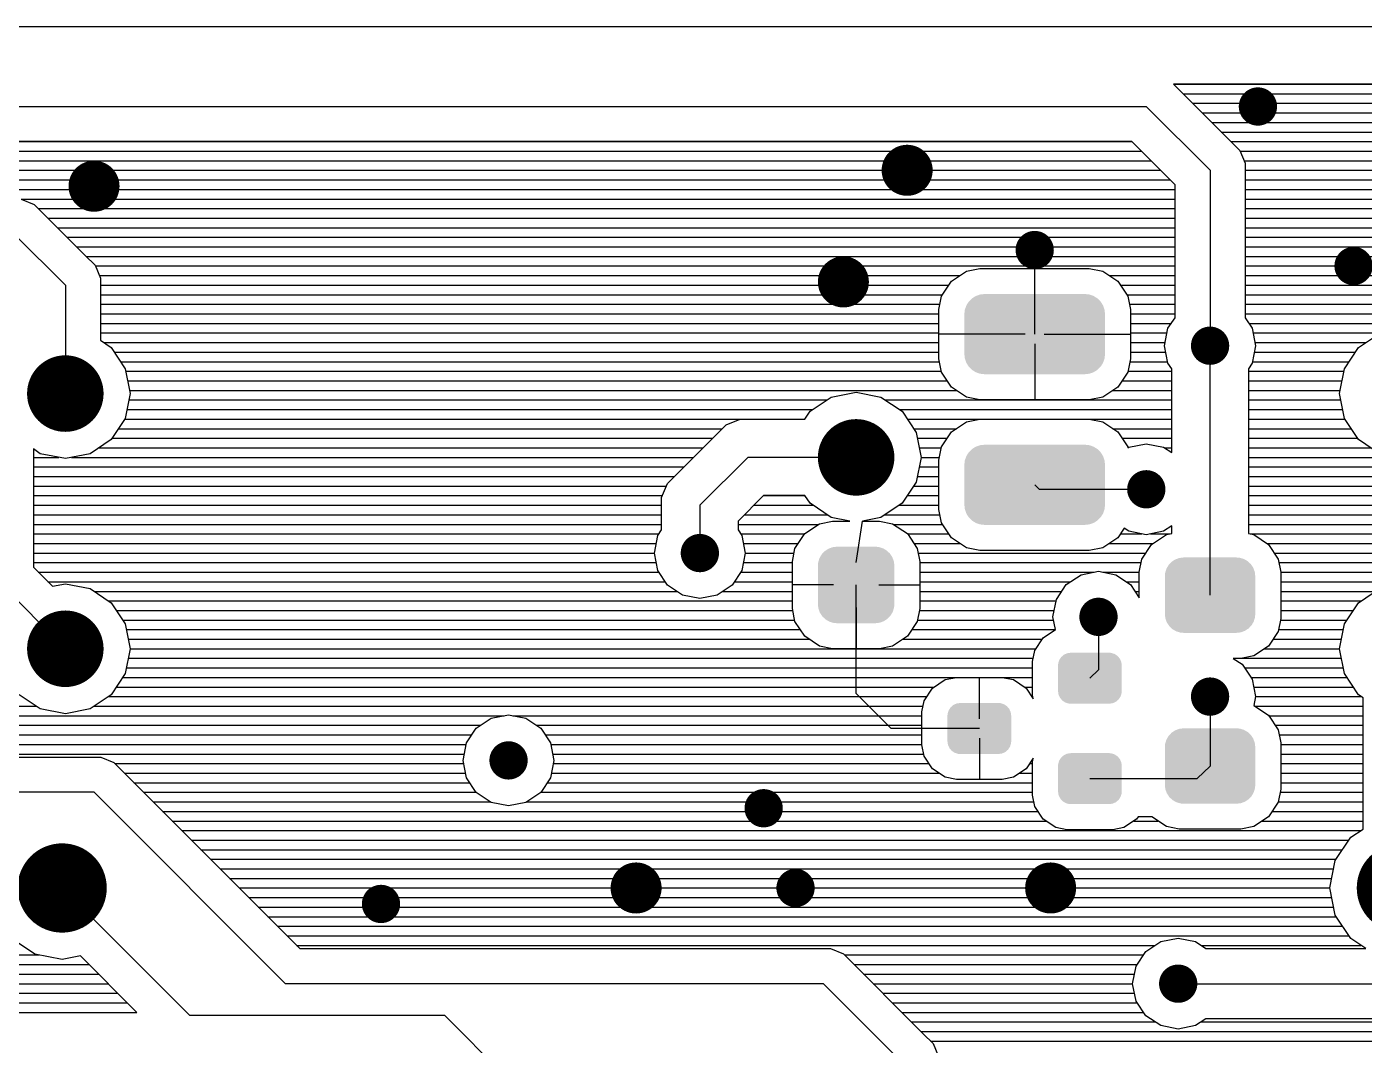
# Model space of a CAD drawing. Extents: x 295 to 953, y 10 to 290.
# Drawn here: x 704.6 to 773.9, y 171.5 to 224.2 of the extents above; entities that cross this region are included whole.
import ezdxf

# ---------------------------------------------------------------- set-up
doc = ezdxf.new("R2010")
doc.units = 0
doc.header["$LTSCALE"] = 5
doc.header["$MEASUREMENT"] = 0
doc.layers.get('0').update_dxf_attribs({"linetype": 'CONTINUOUS', "lineweight": 25})

msp = doc.modelspace()

# ---------------------------------------------------------------- linework, layer by layer
for p, q in [((794.764, 224.246), (630.49, 224.246)), ((763.976, 221.274), (841.408, 221.274)), ((841.408, 221.274), (763.976, 221.274)), ((763.976, 221.274), (766.895, 218.355)), ((764.472, 220.779), (841.904, 220.779)), ((764.967, 220.283), (842.399, 220.283)), ((650.302, 220.118), (762.57, 220.118)), ((762.57, 220.118), (765.872, 216.816)), ((765.462, 219.788), (842.894, 219.788)), ((765.958, 219.293), (843.39, 219.293)), ((676.85, 218.302), (761.817, 218.302)), ((761.817, 218.302), (676.85, 218.302)), ((764.056, 216.063), (761.817, 218.302)), ((766.453, 218.798), (843.799, 218.798)), ((766.895, 218.355), (767.411, 217.847)), ((766.948, 218.302), (843.799, 218.302)), ((677.18, 217.807), (762.312, 217.807)), ((767.411, 217.847), (767.688, 217.18)), ((767.424, 217.807), (843.799, 217.807)), ((677.319, 217.312), (762.808, 217.312)), ((677.418, 216.816), (763.303, 216.816)), ((765.872, 216.816), (765.872, 207.736)), ((767.628, 217.312), (843.799, 217.312)), ((767.688, 217.18), (767.688, 209.182)), ((767.688, 216.816), (843.799, 216.816)), ((677.319, 216.321), (763.798, 216.321)), ((767.688, 216.321), (843.799, 216.321)), ((677.18, 215.826), (764.056, 215.826)), ((764.056, 209.182), (764.056, 216.063)), ((767.688, 215.826), (843.799, 215.826)), ((704.316, 215.33), (764.056, 215.33)), ((704.316, 215.33), (704.983, 215.053)), ((704.983, 215.053), (707.625, 212.411)), ((705.201, 214.835), (764.056, 214.835)), ((767.688, 215.33), (843.799, 215.33)), ((767.688, 214.835), (843.799, 214.835)), ((705.696, 214.34), (764.056, 214.34)), ((767.688, 214.34), (843.799, 214.34)), ((703.959, 213.514), (706.601, 210.873)), ((706.191, 213.845), (764.056, 213.845)), ((706.687, 213.349), (764.056, 213.349)), ((767.688, 213.845), (843.799, 213.845)), ((767.688, 213.349), (843.799, 213.349)), ((707.182, 212.854), (764.056, 212.854)), ((756.791, 208.337), (756.791, 212.689)), ((767.688, 212.854), (843.799, 212.854)), ((707.625, 212.411), (708.14, 211.903)), ((707.677, 212.359), (764.056, 212.359)), ((767.688, 212.359), (843.799, 212.359)), ((708.14, 211.903), (708.417, 211.236)), ((708.153, 211.863), (764.056, 211.863)), ((708.358, 211.368), (752.921, 211.368)), ((708.417, 211.236), (708.417, 208.02)), ((752.485, 211.077), (753.265, 211.599)), ((753.265, 211.599), (753.958, 211.738)), ((753.958, 211.738), (759.618, 211.738)), ((756.791, 208.832), (756.791, 211.738)), ((759.618, 211.738), (760.311, 211.599)), ((760.311, 211.599), (761.09, 211.077)), ((760.655, 211.368), (764.056, 211.368)), ((767.688, 211.863), (843.799, 211.863)), ((767.688, 211.368), (822.263, 211.368)), ((706.601, 210.873), (706.601, 205.259)), ((708.417, 210.873), (752.353, 210.873)), ((751.964, 210.298), (752.485, 211.077)), ((761.09, 211.077), (761.612, 210.298)), ((761.223, 210.873), (764.056, 210.873)), ((767.688, 210.873), (821.695, 210.873)), ((708.417, 210.377), (752.017, 210.377)), ((708.417, 209.882), (751.885, 209.882)), ((751.825, 209.611), (751.964, 210.298)), ((761.559, 210.377), (764.056, 210.377)), ((761.612, 210.298), (761.751, 209.611)), ((761.691, 209.882), (764.056, 209.882)), ((767.688, 210.377), (821.359, 210.377)), ((767.688, 209.882), (821.227, 209.882)), ((708.417, 209.387), (751.825, 209.387)), ((751.825, 207.062), (751.825, 209.611)), ((761.751, 209.611), (761.751, 207.062)), ((761.751, 209.387), (764.056, 209.387)), ((763.692, 208.641), (764.056, 209.182)), ((767.688, 209.387), (821.167, 209.387)), ((767.688, 209.182), (768.044, 208.641)), ((708.417, 208.892), (751.825, 208.892)), ((761.751, 208.892), (763.858, 208.892)), ((763.514, 207.736), (763.692, 208.641)), ((767.879, 208.892), (821.167, 208.892)), ((768.044, 208.641), (768.223, 207.736)), ((708.417, 208.396), (751.825, 208.396)), ((708.417, 208.02), (708.978, 207.643)), ((708.589, 207.901), (751.825, 207.901)), ((756.296, 208.337), (751.825, 208.337)), ((756.791, 207.841), (756.791, 204.936)), ((757.287, 208.337), (761.751, 208.337)), ((761.751, 208.396), (763.646, 208.396)), ((761.751, 207.901), (763.547, 207.901)), ((768.091, 208.396), (774.787, 208.396)), ((768.19, 207.901), (773.948, 207.901)), ((773.559, 207.643), (774.648, 208.37)), ((708.978, 207.643), (709.705, 206.547)), ((709.137, 207.406), (751.825, 207.406)), ((751.964, 206.375), (751.825, 207.062)), ((761.751, 207.062), (761.612, 206.375)), ((761.751, 207.406), (763.58, 207.406)), ((763.692, 206.838), (763.514, 207.736)), ((765.872, 194.825), (765.872, 207.736)), ((768.223, 207.736), (768.044, 206.838)), ((768.157, 207.406), (773.4, 207.406)), ((772.832, 206.547), (773.559, 207.643)), ((709.467, 206.91), (751.858, 206.91)), ((709.705, 206.547), (709.962, 205.259)), ((709.731, 206.415), (751.957, 206.415)), ((752.485, 205.596), (751.964, 206.375)), ((761.612, 206.375), (761.09, 205.596)), ((761.619, 206.415), (763.891, 206.415)), ((761.718, 206.91), (763.679, 206.91)), ((763.891, 206.54), (763.692, 206.838)), ((763.891, 202.208), (763.891, 206.54)), ((768.044, 206.838), (767.853, 206.54)), ((767.853, 206.54), (767.853, 198.015)), ((767.853, 206.415), (772.806, 206.415)), ((768.058, 206.91), (773.07, 206.91)), ((772.575, 205.259), (772.832, 206.547)), ((709.83, 205.92), (752.268, 205.92)), ((761.308, 205.92), (763.891, 205.92)), ((767.853, 205.92), (772.707, 205.92)), ((709.962, 205.259), (709.705, 203.972)), ((709.929, 205.424), (752.736, 205.424)), ((745.162, 204.341), (746.251, 205.068)), ((746.251, 205.068), (747.546, 205.325)), ((747.546, 205.325), (748.833, 205.068)), ((748.833, 205.068), (749.923, 204.341)), ((753.265, 205.074), (752.485, 205.596)), ((753.958, 204.936), (753.265, 205.074)), ((760.311, 205.074), (759.618, 204.936)), ((761.09, 205.596), (760.311, 205.074)), ((760.84, 205.424), (763.891, 205.424)), ((767.853, 205.424), (772.608, 205.424)), ((772.832, 203.972), (772.575, 205.259)), ((709.797, 204.434), (745.307, 204.434)), ((709.896, 204.929), (746.047, 204.929)), ((744.897, 203.939), (745.162, 204.341)), ((749.038, 204.929), (763.891, 204.929)), ((749.778, 204.434), (763.891, 204.434)), ((749.923, 204.341), (750.65, 203.245)), ((759.618, 204.936), (753.958, 204.936)), ((767.853, 204.929), (772.641, 204.929)), ((767.853, 204.434), (772.74, 204.434)), ((709.705, 203.972), (708.978, 202.882)), ((709.685, 203.939), (741.536, 203.939)), ((740.248, 203.08), (740.81, 203.641)), ((740.81, 203.641), (741.536, 203.939)), ((741.536, 203.939), (744.897, 203.939)), ((750.187, 203.939), (763.891, 203.939)), ((752.485, 203.278), (753.265, 203.8)), ((753.265, 203.8), (753.958, 203.939)), ((753.958, 203.939), (759.618, 203.939)), ((759.618, 203.939), (760.311, 203.8)), ((760.311, 203.8), (761.09, 203.278)), ((767.853, 203.939), (772.852, 203.939)), ((773.559, 202.882), (772.832, 203.972)), ((709.025, 202.948), (740.116, 202.948)), ((709.355, 203.443), (740.611, 203.443)), ((738.333, 201.165), (740.248, 203.08)), ((750.524, 203.443), (752.736, 203.443)), ((750.65, 203.245), (750.907, 201.957)), ((750.709, 202.948), (752.268, 202.948)), ((751.964, 202.499), (752.485, 203.278)), ((760.84, 203.443), (763.891, 203.443)), ((761.09, 203.278), (761.612, 202.499)), ((761.308, 202.948), (763.891, 202.948)), ((767.853, 203.443), (773.182, 203.443)), ((767.853, 202.948), (773.513, 202.948)), ((705.306, 202.149), (704.95, 202.393)), ((704.95, 202.393), (704.95, 196.271)), ((708.978, 202.882), (707.889, 202.149)), ((708.338, 202.453), (739.621, 202.453)), ((750.808, 202.453), (751.957, 202.453)), ((751.825, 201.805), (751.964, 202.499)), ((761.612, 202.499), (761.619, 202.453)), ((761.619, 202.453), (761.665, 202.486)), ((761.665, 202.486), (762.57, 202.664)), ((762.57, 202.664), (763.468, 202.486)), ((763.468, 202.486), (763.891, 202.208)), ((763.514, 202.453), (763.891, 202.453)), ((767.853, 202.453), (774.199, 202.453)), ((774.648, 202.149), (773.559, 202.882)), ((704.95, 201.957), (706.271, 201.957)), ((706.601, 201.891), (705.306, 202.149)), ((707.889, 202.149), (706.601, 201.891)), ((706.924, 201.957), (739.126, 201.957)), ((741.932, 201.957), (739.456, 199.481)), ((747.546, 201.957), (741.932, 201.957)), ((750.907, 201.957), (750.65, 200.67)), ((750.907, 201.957), (751.858, 201.957)), ((751.825, 199.263), (751.825, 201.805)), ((767.853, 201.957), (775.613, 201.957)), ((704.95, 201.462), (738.63, 201.462)), ((704.95, 200.967), (738.135, 200.967)), ((737.772, 200.604), (738.333, 201.165)), ((750.709, 200.967), (751.825, 200.967)), ((750.808, 201.462), (751.825, 201.462)), ((767.853, 201.462), (807.972, 201.462)), ((767.853, 200.967), (807.477, 200.967)), ((704.95, 200.471), (737.719, 200.471)), ((737.475, 199.877), (737.772, 200.604)), ((750.65, 200.67), (749.923, 199.58)), ((750.517, 200.471), (751.825, 200.471)), ((756.791, 200.537), (757.016, 200.306)), ((757.016, 200.306), (762.57, 200.306)), ((767.853, 200.471), (807.061, 200.471)), ((704.95, 199.976), (737.514, 199.976)), ((704.95, 199.481), (737.475, 199.481)), ((737.475, 199.091), (737.475, 199.877)), ((739.456, 199.481), (739.456, 197.004)), ((742.751, 199.976), (741.437, 198.662)), ((742.256, 199.481), (745.307, 199.481)), ((742.751, 199.976), (744.897, 199.976)), ((744.897, 199.976), (742.751, 199.976)), ((745.162, 199.58), (744.897, 199.976)), ((746.251, 198.847), (745.162, 199.58)), ((749.923, 199.58), (748.833, 198.847)), ((749.778, 199.481), (751.825, 199.481)), ((750.187, 199.976), (751.825, 199.976)), ((767.853, 199.976), (806.856, 199.976)), ((767.853, 199.481), (806.817, 199.481)), ((704.95, 198.986), (737.475, 198.986)), ((737.475, 198.2), (737.475, 199.091)), ((741.761, 198.986), (746.047, 198.986)), ((747.215, 198.655), (746.251, 198.847)), ((748.833, 198.847), (747.869, 198.655)), ((749.038, 198.986), (751.885, 198.986)), ((751.964, 198.576), (751.825, 199.263)), ((767.853, 198.986), (806.817, 198.986)), ((704.95, 198.49), (737.475, 198.49)), ((737.276, 197.909), (737.475, 198.2)), ((741.437, 198.662), (741.437, 198.2)), ((741.437, 198.49), (745.604, 198.49)), ((741.437, 198.2), (741.628, 197.909)), ((744.884, 198.015), (745.65, 198.523)), ((745.65, 198.523), (746.324, 198.655)), ((746.324, 198.655), (747.215, 198.655)), ((747.546, 196.522), (747.869, 198.655)), ((747.869, 198.655), (748.761, 198.655)), ((748.761, 198.655), (749.434, 198.523)), ((749.434, 198.523), (750.2, 198.015)), ((749.481, 198.49), (752.017, 198.49)), ((752.485, 197.797), (751.964, 198.576)), ((761.421, 198.292), (761.09, 197.797)), ((761.665, 198.134), (761.421, 198.292)), ((762.57, 197.949), (761.665, 198.134)), ((763.468, 198.134), (762.57, 197.949)), ((763.891, 198.411), (763.468, 198.134)), ((763.891, 198.015), (763.891, 198.411)), ((767.853, 198.49), (806.817, 198.49)), ((704.95, 197.995), (737.336, 197.995)), ((704.95, 197.5), (737.197, 197.5)), ((737.098, 197.004), (737.276, 197.909)), ((741.569, 197.995), (744.878, 197.995)), ((741.628, 197.909), (741.807, 197.004)), ((741.708, 197.5), (744.541, 197.5)), ((744.376, 197.249), (744.884, 198.015)), ((750.2, 198.015), (750.709, 197.249)), ((750.207, 197.995), (752.353, 197.995)), ((750.544, 197.5), (752.921, 197.5)), ((753.265, 197.275), (752.485, 197.797)), ((761.09, 197.797), (760.311, 197.275)), ((760.655, 197.5), (762.92, 197.5)), ((761.223, 197.995), (762.339, 197.995)), ((762.339, 196.694), (762.847, 197.453)), ((762.794, 197.995), (763.792, 197.995)), ((762.847, 197.453), (763.607, 197.962)), ((763.607, 197.962), (763.891, 198.015)), ((767.853, 198.015), (768.13, 197.962)), ((767.945, 197.995), (806.678, 197.995)), ((768.13, 197.962), (768.89, 197.453)), ((768.817, 197.5), (806.539, 197.5)), ((768.89, 197.453), (769.398, 196.694)), ((704.95, 197.004), (737.098, 197.004)), ((737.276, 196.106), (737.098, 197.004)), ((741.807, 197.004), (741.628, 196.106)), ((741.807, 197.004), (744.33, 197.004)), ((744.244, 196.575), (744.376, 197.249)), ((750.709, 197.249), (750.848, 196.575)), ((750.755, 197.004), (762.55, 197.004)), ((753.958, 197.136), (753.265, 197.275)), ((759.618, 197.136), (753.958, 197.136)), ((760.311, 197.275), (759.618, 197.136)), ((762.207, 196.02), (762.339, 196.694)), ((769.187, 197.004), (806.44, 197.004)), ((769.398, 196.694), (769.53, 196.02)), ((704.95, 196.509), (737.197, 196.509)), ((704.95, 196.271), (705.934, 195.287)), ((705.201, 196.014), (737.336, 196.014)), ((737.785, 195.34), (737.276, 196.106)), ((741.628, 196.106), (741.12, 195.34)), ((741.569, 196.014), (744.244, 196.014)), ((741.708, 196.509), (744.244, 196.509)), ((744.244, 194.138), (744.244, 196.575)), ((750.848, 196.575), (750.848, 194.138)), ((750.848, 196.509), (762.306, 196.509)), ((750.848, 196.014), (759.862, 196.014)), ((759.189, 195.882), (760.093, 196.06)), ((760.093, 196.06), (760.991, 195.882)), ((760.318, 196.014), (762.207, 196.014)), ((762.207, 194.693), (762.207, 196.02)), ((769.431, 196.509), (806.539, 196.509)), ((769.53, 196.02), (769.53, 193.623)), ((769.53, 196.014), (806.678, 196.014)), ((706.601, 192.051), (703.134, 195.518)), ((705.696, 195.518), (737.666, 195.518)), ((705.934, 195.287), (706.601, 195.419)), ((706.601, 195.419), (707.889, 195.162)), ((738.551, 194.832), (737.785, 195.34)), ((741.12, 195.34), (740.354, 194.832)), ((741.239, 195.518), (744.244, 195.518)), ((746.37, 195.353), (744.244, 195.353)), ((747.546, 189.74), (747.546, 195.353)), ((748.715, 195.353), (750.848, 195.353)), ((750.848, 195.518), (758.647, 195.518)), ((757.914, 194.607), (758.422, 195.373)), ((758.422, 195.373), (759.189, 195.882)), ((760.991, 195.882), (761.757, 195.373)), ((761.533, 195.518), (762.207, 195.518)), ((761.757, 195.373), (762.207, 194.693)), ((769.53, 195.518), (807.008, 195.518)), ((707.889, 195.162), (708.978, 194.435)), ((708.093, 195.023), (738.26, 195.023)), ((739.456, 194.647), (738.551, 194.832)), ((740.354, 194.832), (739.456, 194.647)), ((740.645, 195.023), (744.244, 195.023)), ((750.848, 195.023), (758.191, 195.023)), ((757.736, 193.702), (757.914, 194.607)), ((761.989, 195.023), (762.207, 195.023)), ((769.53, 195.023), (774.444, 195.023)), ((773.559, 194.435), (774.648, 195.162)), ((708.833, 194.528), (744.244, 194.528)), ((708.978, 194.435), (709.705, 193.339)), ((709.242, 194.033), (744.263, 194.033)), ((744.376, 193.465), (744.244, 194.138)), ((747.546, 194.184), (747.546, 192.051)), ((750.848, 194.138), (750.709, 193.465)), ((750.821, 194.033), (757.802, 194.033)), ((750.848, 194.528), (757.901, 194.528)), ((769.53, 194.528), (773.704, 194.528)), ((769.53, 194.033), (773.295, 194.033)), ((772.832, 193.339), (773.559, 194.435)), ((709.579, 193.537), (744.363, 193.537)), ((709.705, 193.339), (709.962, 192.051)), ((744.884, 192.699), (744.376, 193.465)), ((750.709, 193.465), (750.2, 192.699)), ((750.722, 193.537), (757.769, 193.537)), ((757.868, 193.042), (757.736, 193.702)), ((760.093, 193.702), (760.093, 190.968)), ((769.53, 193.623), (769.398, 192.949)), ((769.511, 193.537), (772.958, 193.537)), ((772.575, 192.051), (772.832, 193.339)), ((709.764, 193.042), (744.653, 193.042)), ((709.863, 192.547), (745.109, 192.547)), ((745.65, 192.19), (744.884, 192.699)), ((750.2, 192.699), (749.434, 192.19)), ((749.976, 192.547), (757.188, 192.547)), ((750.432, 193.042), (757.868, 193.042)), ((756.791, 191.959), (757.227, 192.613)), ((757.227, 192.613), (757.868, 193.042)), ((769.398, 192.949), (768.89, 192.19)), ((769.128, 192.547), (772.674, 192.547)), ((769.412, 193.042), (772.773, 193.042)), ((709.962, 192.051), (709.705, 190.764)), ((709.962, 192.051), (756.851, 192.051)), ((746.324, 192.051), (745.65, 192.19)), ((748.761, 192.051), (746.324, 192.051)), ((749.434, 192.19), (748.761, 192.051)), ((756.679, 191.384), (756.791, 191.959)), ((768.89, 192.19), (768.13, 191.681)), ((768.678, 192.051), (772.575, 192.051)), ((772.832, 190.764), (772.575, 192.051)), ((709.863, 191.556), (756.712, 191.556)), ((756.679, 189.667), (756.679, 191.384)), ((767.457, 191.549), (767.074, 191.549)), ((767.074, 191.549), (767.536, 191.246)), ((768.13, 191.681), (767.457, 191.549)), ((767.49, 191.556), (772.674, 191.556)), ((767.536, 191.246), (768.044, 190.48)), ((709.705, 190.764), (708.978, 189.674)), ((709.573, 190.565), (752.743, 190.565)), ((709.764, 191.061), (756.679, 191.061)), ((751.508, 190.017), (752.162, 190.453)), ((752.162, 190.453), (752.743, 190.565)), ((752.743, 190.565), (755.114, 190.565)), ((753.925, 188.419), (753.925, 190.565)), ((755.114, 190.565), (756.679, 190.565)), ((755.114, 190.565), (755.688, 190.453)), ((755.688, 190.453), (756.349, 190.017)), ((760.093, 190.968), (759.651, 190.526)), ((767.655, 191.061), (772.773, 191.061)), ((767.985, 190.565), (772.964, 190.565)), ((768.044, 190.48), (768.223, 189.575)), ((773.559, 189.674), (772.832, 190.764)), ((709.242, 190.07), (751.594, 190.07)), ((751.072, 189.357), (751.508, 190.017)), ((756.263, 190.07), (756.679, 190.07)), ((756.349, 190.017), (756.719, 189.456)), ((768.124, 190.07), (773.295, 190.07)), ((667.802, 189.08), (705.102, 189.08)), ((705.306, 188.941), (704.217, 189.674)), ((708.978, 189.674), (707.889, 188.941)), ((708.093, 189.08), (751.013, 189.08)), ((708.833, 189.575), (751.218, 189.575)), ((749.362, 187.924), (747.546, 189.74)), ((750.953, 188.782), (751.072, 189.357)), ((756.639, 189.575), (756.692, 189.575)), ((756.719, 189.456), (756.679, 189.667)), ((765.872, 189.575), (765.872, 185.982)), ((768.223, 189.575), (768.137, 189.119)), ((768.137, 189.119), (768.89, 188.611)), ((768.19, 189.08), (773.797, 189.08)), ((768.223, 189.575), (773.704, 189.575)), ((773.797, 189.515), (773.559, 189.674)), ((773.797, 182.713), (773.797, 189.515)), ((667.802, 188.584), (729.319, 188.584)), ((706.601, 188.683), (705.306, 188.941)), ((707.889, 188.941), (706.601, 188.683)), ((727.879, 187.944), (728.645, 188.452)), ((728.645, 188.452), (729.55, 188.63)), ((729.55, 188.63), (730.448, 188.452)), ((729.774, 188.584), (750.953, 188.584)), ((730.448, 188.452), (731.214, 187.944)), ((750.953, 187.072), (750.953, 188.782)), ((768.89, 188.611), (769.398, 187.851)), ((768.903, 188.584), (773.797, 188.584)), ((667.802, 188.089), (728.104, 188.089)), ((727.37, 187.178), (727.879, 187.944)), ((730.989, 188.089), (750.953, 188.089)), ((731.214, 187.944), (731.722, 187.178)), ((753.925, 187.924), (749.362, 187.924)), ((753.43, 187.924), (750.953, 187.924)), ((769.24, 188.089), (773.797, 188.089)), ((769.398, 187.851), (769.53, 187.184)), ((667.802, 187.594), (727.648, 187.594)), ((667.802, 187.098), (727.357, 187.098)), ((727.192, 186.273), (727.37, 187.178)), ((731.445, 187.594), (750.953, 187.594)), ((731.722, 187.178), (731.901, 186.273)), ((731.736, 187.098), (750.953, 187.098)), ((751.072, 186.491), (750.953, 187.072)), ((753.925, 187.429), (753.925, 185.282)), ((769.445, 187.594), (773.797, 187.594)), ((769.53, 187.184), (769.53, 184.78)), ((769.53, 187.098), (773.797, 187.098)), ((695.249, 186.603), (727.258, 186.603)), ((695.493, 186.438), (708.443, 186.438)), ((708.443, 186.438), (709.11, 186.161)), ((731.835, 186.603), (751.046, 186.603)), ((751.508, 185.837), (751.072, 186.491)), ((756.719, 186.392), (756.349, 185.837)), ((756.679, 186.18), (756.719, 186.392)), ((769.53, 186.603), (773.797, 186.603)), ((709.11, 186.161), (718.739, 176.532)), ((709.163, 186.108), (727.225, 186.108)), ((709.659, 185.612), (727.324, 185.612)), ((727.37, 185.375), (727.192, 186.273)), ((731.901, 186.273), (731.722, 185.375)), ((731.769, 185.612), (751.845, 185.612)), ((731.868, 186.108), (751.33, 186.108)), ((752.162, 185.401), (751.508, 185.837)), ((756.349, 185.837), (755.688, 185.401)), ((756.012, 185.612), (756.679, 185.612)), ((756.527, 186.108), (756.679, 186.108)), ((756.679, 184.47), (756.679, 186.18)), ((765.211, 185.328), (765.872, 185.982)), ((769.53, 186.108), (773.797, 186.108)), ((769.53, 185.612), (773.797, 185.612)), ((710.154, 185.117), (727.536, 185.117)), ((727.879, 184.609), (727.37, 185.375)), ((731.722, 185.375), (731.214, 184.609)), ((731.557, 185.117), (756.679, 185.117)), ((752.743, 185.282), (752.162, 185.401)), ((755.114, 185.282), (752.743, 185.282)), ((755.688, 185.401), (755.114, 185.282)), ((759.651, 185.328), (765.211, 185.328)), ((769.53, 185.117), (773.797, 185.117)), ((708.087, 184.622), (694.053, 184.622)), ((717.993, 174.716), (708.087, 184.622)), ((710.649, 184.622), (727.872, 184.622)), ((728.645, 184.1), (727.879, 184.609)), ((731.214, 184.609), (730.448, 184.1)), ((731.221, 184.622), (756.679, 184.622)), ((756.791, 183.895), (756.679, 184.47)), ((769.53, 184.78), (769.398, 184.113)), ((769.497, 184.622), (773.797, 184.622)), ((711.144, 184.127), (728.599, 184.127)), ((711.64, 183.631), (756.963, 183.631)), ((729.55, 183.915), (728.645, 184.1)), ((730.448, 184.1), (729.55, 183.915)), ((730.494, 184.127), (756.745, 184.127)), ((757.227, 183.235), (756.791, 183.895)), ((769.398, 184.113), (768.89, 183.354)), ((769.075, 183.631), (773.797, 183.631)), ((769.398, 184.127), (773.797, 184.127)), ((712.135, 183.136), (757.379, 183.136)), ((757.888, 182.799), (757.227, 183.235)), ((762.068, 183.235), (761.414, 182.799)), ((761.916, 183.136), (763.171, 183.136)), ((762.141, 183.347), (762.068, 183.235)), ((762.86, 183.347), (762.141, 183.347)), ((763.607, 182.845), (762.86, 183.347)), ((764.28, 182.713), (763.607, 182.845)), ((768.13, 182.845), (767.457, 182.713)), ((768.89, 183.354), (768.13, 182.845)), ((768.566, 183.136), (773.797, 183.136)), ((712.63, 182.641), (773.684, 182.641)), ((713.126, 182.145), (773.064, 182.145)), ((758.462, 182.687), (757.888, 182.799)), ((760.833, 182.687), (758.462, 182.687)), ((761.414, 182.799), (760.833, 182.687)), ((767.457, 182.713), (764.28, 182.713)), ((772.35, 181.089), (773.156, 182.291)), ((773.156, 182.291), (773.797, 182.713)), ((713.621, 181.65), (772.727, 181.65)), ((714.116, 181.155), (772.397, 181.155)), ((772.073, 179.669), (772.35, 181.089)), ((714.612, 180.659), (772.271, 180.659)), ((715.107, 180.164), (772.172, 180.164)), ((713.04, 173.065), (706.436, 179.669)), ((706.601, 178.183), (706.436, 179.669)), ((715.602, 179.669), (772.073, 179.669)), ((772.35, 178.256), (772.073, 179.669)), ((716.097, 179.174), (772.172, 179.174)), ((716.593, 178.678), (772.271, 178.678)), ((717.088, 178.183), (772.397, 178.183)), ((773.156, 177.054), (772.35, 178.256)), ((717.583, 177.688), (772.727, 177.688)), ((705.016, 176.248), (703.814, 177.054)), ((718.079, 177.192), (773.064, 177.192)), ((718.574, 176.697), (763.019, 176.697)), ((762.55, 176.387), (763.316, 176.895)), ((763.316, 176.895), (764.221, 177.073)), ((764.221, 177.073), (765.119, 176.895)), ((765.119, 176.895), (765.66, 176.532)), ((765.416, 176.697), (773.684, 176.697)), ((773.929, 176.532), (773.156, 177.054)), ((656.945, 176.202), (705.247, 176.202)), ((706.436, 175.971), (705.016, 176.248)), ((707.38, 176.155), (706.436, 175.971)), ((710.306, 173.23), (707.38, 176.155)), ((718.739, 176.532), (746.225, 176.532)), ((746.225, 176.532), (746.892, 176.255)), ((746.892, 176.255), (751.019, 172.127)), ((746.945, 176.202), (762.431, 176.202)), ((762.041, 175.621), (762.55, 176.387)), ((765.66, 176.532), (773.929, 176.532)), ((656.945, 175.706), (707.829, 175.706)), ((657.203, 175.211), (708.325, 175.211)), ((747.44, 175.706), (762.101, 175.706)), ((747.935, 175.211), (761.962, 175.211)), ((761.863, 174.716), (762.041, 175.621)), ((657.698, 174.716), (708.82, 174.716)), ((745.862, 174.716), (717.993, 174.716)), ((749.989, 170.588), (745.862, 174.716)), ((748.431, 174.716), (761.863, 174.716)), ((762.041, 173.818), (761.863, 174.716)), ((764.221, 174.716), (785.684, 174.716)), ((658.194, 174.221), (709.315, 174.221)), ((748.926, 174.221), (761.962, 174.221)), ((658.689, 173.725), (709.81, 173.725)), ((659.184, 173.23), (710.306, 173.23)), ((749.421, 173.725), (762.101, 173.725)), ((749.917, 173.23), (762.431, 173.23)), ((762.55, 173.052), (762.041, 173.818)), ((726.248, 173.065), (713.04, 173.065)), ((730.177, 169.135), (726.248, 173.065)), ((750.412, 172.735), (763.025, 172.735)), ((763.316, 172.543), (762.55, 173.052)), ((764.221, 172.358), (763.316, 172.543)), ((765.119, 172.543), (764.221, 172.358)), ((765.66, 172.9), (765.119, 172.543)), ((765.41, 172.735), (784.488, 172.735)), ((784.238, 172.9), (765.66, 172.9)), ((750.907, 172.239), (832.5, 172.239)), ((751.019, 172.127), (751.528, 171.619)), ((751.402, 171.744), (832.163, 171.744)), ((751.528, 171.619), (751.805, 170.952))]:
    msp.add_line(p, q)
for points, const_width in [([(767.853, 220.118, 1), (768.844, 220.118, 1)], 0.991), ([(749.527, 216.816, 1), (750.848, 216.816, 1)], 1.321), ([(707.426, 215.991, 1), (708.747, 215.991, 1)], 1.321), ([(756.296, 212.689, 1), (757.287, 212.689, 1)], 0.991), ([(772.806, 211.863, 1), (773.797, 211.863, 1)], 0.991), ([(746.225, 211.038, 1), (747.546, 211.038, 1)], 1.321), ([(765.376, 207.736, 1), (766.367, 207.736, 1)], 0.991), ([(705.61, 205.259, 1), (707.591, 205.259, 1)], 1.981), ([(746.555, 201.957, 1), (748.536, 201.957, 1)], 1.981), ([(762.074, 200.306, 1), (763.065, 200.306, 1)], 0.991), ([(738.96, 197.004, 1), (739.951, 197.004, 1)], 0.991), ([(759.598, 193.702, 1), (760.589, 193.702, 1)], 0.991), ([(705.61, 192.051, 1), (707.591, 192.051, 1)], 1.981), ([(765.376, 189.575, 1), (766.367, 189.575, 1)], 0.991), ([(729.054, 186.273, 1), (730.045, 186.273, 1)], 0.991), ([(742.262, 183.796, 1), (743.253, 183.796, 1)], 0.991), ([(705.28, 179.669, 1), (707.591, 179.669, 1)], 2.311), ([(774.622, 179.669, 1), (776.933, 179.669, 1)], 2.311), ([(735.493, 179.669, 1), (736.814, 179.669, 1)], 1.321), ([(756.956, 179.669, 1), (758.277, 179.669, 1)], 1.321), ([(743.913, 179.669, 1), (744.904, 179.669, 1)], 0.991), ([(722.45, 178.843, 1), (723.441, 178.843, 1)], 0.991), ([(763.725, 174.716, 1), (764.716, 174.716, 1)], 0.991)]:
    msp.add_lwpolyline(points, format="xyb", close=True, dxfattribs=dict(const_width=const_width))
for points in [[(753.255, 209.827), (753.375, 210.019), (760.329, 209.827), (760.206, 210.019)], [(753.375, 210.019), (753.381, 210.024), (760.206, 210.019), (760.203, 210.024)], [(753.381, 210.024), (753.541, 210.185), (760.203, 210.024), (760.041, 210.185)], [(753.541, 210.185), (753.547, 210.189), (760.041, 210.185), (760.037, 210.189)], [(753.547, 210.189), (753.739, 210.309), (760.037, 210.189), (759.842, 210.309)], [(753.739, 210.309), (753.747, 210.312), (759.842, 210.309), (759.838, 210.312)], [(753.747, 210.312), (753.96, 210.386), (759.838, 210.312), (759.62, 210.386)], [(753.96, 210.386), (753.973, 210.388), (759.62, 210.386), (759.616, 210.388)], [(753.973, 210.388), (754.193, 210.412), (759.616, 210.388), (759.39, 210.412)], [(754.193, 210.412), (754.193, 210.417), (759.39, 210.412), (759.39, 210.417)], [(753.149, 209.374), (753.174, 209.6), (760.433, 209.374), (760.407, 209.6)], [(753.152, 209.291), (753.149, 209.374), (760.43, 209.291), (760.433, 209.374)], [(753.152, 207.383), (753.152, 209.291), (760.43, 207.383), (760.43, 209.291)], [(753.174, 209.6), (753.177, 209.606), (760.407, 209.6), (760.407, 209.606)], [(753.177, 209.606), (753.251, 209.821), (760.407, 209.606), (760.331, 209.821)], [(753.251, 209.821), (753.255, 209.827), (760.331, 209.821), (760.329, 209.827)], [(753.149, 207.3), (753.152, 207.383), (760.433, 207.3), (760.43, 207.383)], [(753.175, 207.074), (753.149, 207.3), (760.408, 207.074), (760.433, 207.3)], [(753.176, 207.067), (753.175, 207.074), (760.406, 207.067), (760.408, 207.074)], [(753.252, 206.853), (753.176, 207.067), (760.331, 206.853), (760.406, 207.067)], [(753.254, 206.847), (753.252, 206.853), (760.328, 206.847), (760.331, 206.853)], [(753.376, 206.654), (753.254, 206.847), (760.207, 206.654), (760.328, 206.847)], [(753.38, 206.649), (753.376, 206.654), (760.202, 206.649), (760.207, 206.654)], [(753.542, 206.489), (753.38, 206.649), (760.042, 206.489), (760.202, 206.649)], [(753.546, 206.485), (753.542, 206.489), (760.035, 206.485), (760.042, 206.489)], [(753.74, 206.364), (753.546, 206.485), (759.844, 206.364), (760.035, 206.485)], [(753.745, 206.362), (753.74, 206.364), (759.835, 206.362), (759.844, 206.364)], [(753.962, 206.287), (753.745, 206.362), (759.623, 206.287), (759.835, 206.362)], [(753.967, 206.286), (753.962, 206.287), (759.609, 206.286), (759.623, 206.287)], [(754.193, 206.262), (753.967, 206.286), (759.39, 206.262), (759.609, 206.286)], [(754.193, 206.257), (754.193, 206.262), (759.39, 206.257), (759.39, 206.262)], [(753.255, 202.027), (753.375, 202.22), (760.329, 202.027), (760.206, 202.22)], [(753.375, 202.22), (753.381, 202.225), (760.206, 202.22), (760.203, 202.225)], [(753.381, 202.225), (753.541, 202.385), (760.203, 202.225), (760.041, 202.385)], [(753.541, 202.385), (753.547, 202.39), (760.041, 202.385), (760.037, 202.39)], [(753.547, 202.39), (753.739, 202.51), (760.037, 202.39), (759.842, 202.51)], [(753.739, 202.51), (753.747, 202.513), (759.842, 202.51), (759.838, 202.513)], [(753.747, 202.513), (753.96, 202.587), (759.838, 202.513), (759.62, 202.587)], [(753.96, 202.587), (753.973, 202.588), (759.62, 202.587), (759.616, 202.588)], [(753.973, 202.588), (754.193, 202.612), (759.616, 202.588), (759.39, 202.612)], [(754.193, 202.612), (754.193, 202.618), (759.39, 202.612), (759.39, 202.618)], [(753.149, 201.574), (753.174, 201.8), (760.433, 201.574), (760.407, 201.8)], [(753.152, 201.491), (753.149, 201.574), (760.43, 201.491), (760.433, 201.574)], [(753.174, 201.8), (753.177, 201.807), (760.407, 201.8), (760.407, 201.807)], [(753.177, 201.807), (753.251, 202.021), (760.407, 201.807), (760.331, 202.021)], [(753.251, 202.021), (753.255, 202.027), (760.331, 202.021), (760.329, 202.027)], [(753.152, 199.583), (753.152, 201.491), (760.43, 199.583), (760.43, 201.491)], [(753.149, 199.501), (753.152, 199.583), (760.433, 199.501), (760.43, 199.583)], [(753.175, 199.275), (753.149, 199.501), (760.408, 199.275), (760.433, 199.501)], [(753.176, 199.268), (753.175, 199.275), (760.406, 199.268), (760.408, 199.275)], [(753.252, 199.054), (753.176, 199.268), (760.331, 199.054), (760.406, 199.268)], [(753.254, 199.047), (753.252, 199.054), (760.328, 199.047), (760.331, 199.054)], [(753.376, 198.855), (753.254, 199.047), (760.207, 198.855), (760.328, 199.047)], [(753.38, 198.85), (753.376, 198.855), (760.202, 198.85), (760.207, 198.855)], [(753.542, 198.69), (753.38, 198.85), (760.042, 198.69), (760.202, 198.85)], [(753.546, 198.685), (753.542, 198.69), (760.035, 198.685), (760.042, 198.69)], [(753.74, 198.565), (753.546, 198.685), (759.844, 198.565), (760.035, 198.685)], [(753.745, 198.562), (753.74, 198.565), (759.835, 198.562), (759.844, 198.565)], [(753.962, 198.488), (753.745, 198.562), (759.623, 198.488), (759.835, 198.562)], [(753.967, 198.487), (753.962, 198.488), (759.609, 198.487), (759.623, 198.488)], [(754.193, 198.463), (753.967, 198.487), (759.39, 198.463), (759.609, 198.487)], [(754.193, 198.457), (754.193, 198.463), (759.39, 198.457), (759.39, 198.463)], [(745.595, 196.571), (745.649, 196.744), (749.501, 196.571), (749.438, 196.744)], [(745.649, 196.744), (745.673, 196.786), (749.438, 196.744), (749.423, 196.786)], [(745.673, 196.786), (745.764, 196.941), (749.423, 196.786), (749.322, 196.941)], [(745.764, 196.941), (745.799, 196.977), (749.322, 196.941), (749.298, 196.977)], [(745.799, 196.977), (745.922, 197.106), (749.298, 196.977), (749.163, 197.106)], [(745.922, 197.106), (745.966, 197.135), (749.163, 197.106), (749.133, 197.135)], [(745.966, 197.135), (746.113, 197.231), (749.133, 197.135), (748.97, 197.231)], [(746.113, 197.231), (746.168, 197.25), (748.97, 197.231), (748.936, 197.25)], [(746.168, 197.25), (746.328, 197.308), (748.936, 197.25), (748.749, 197.308)], [(746.328, 197.308), (746.41, 197.318), (748.749, 197.308), (748.718, 197.318)], [(746.41, 197.318), (746.555, 197.335), (748.718, 197.318), (748.536, 197.335)], [(764.067, 196.673), (764.135, 196.697), (767.666, 196.673), (767.623, 196.697)], [(764.135, 196.697), (764.28, 196.75), (767.623, 196.697), (767.446, 196.75)], [(764.28, 196.75), (764.381, 196.762), (767.446, 196.75), (767.406, 196.762)], [(764.381, 196.762), (764.505, 196.776), (767.406, 196.762), (767.239, 196.776)], [(745.564, 196.344), (745.581, 196.526), (749.527, 196.344), (749.506, 196.526)], [(745.564, 194.363), (745.564, 196.344), (749.527, 194.363), (749.527, 196.344)], [(745.581, 196.526), (745.595, 196.571), (749.506, 196.526), (749.501, 196.571)], [(763.545, 195.97), (763.562, 196.027), (768.193, 195.97), (768.187, 196.027)], [(763.562, 196.027), (763.61, 196.187), (768.187, 196.027), (768.128, 196.187)], [(763.61, 196.187), (763.64, 196.24), (768.128, 196.187), (768.109, 196.24)], [(763.64, 196.24), (763.723, 196.383), (768.109, 196.24), (768.015, 196.383)], [(763.723, 196.383), (763.766, 196.429), (768.015, 196.383), (767.984, 196.429)], [(763.766, 196.429), (763.878, 196.548), (767.984, 196.429), (767.858, 196.548)], [(763.878, 196.548), (763.933, 196.584), (767.858, 196.548), (767.82, 196.584)], [(763.933, 196.584), (764.067, 196.673), (767.82, 196.584), (767.666, 196.673)], [(763.531, 195.802), (763.545, 195.97), (768.213, 195.802), (768.193, 195.97)], [(763.531, 193.848), (763.531, 195.802), (768.213, 193.848), (768.213, 195.802)], [(745.586, 194.181), (745.564, 194.363), (749.51, 194.181), (749.527, 194.363)], [(745.591, 194.136), (745.586, 194.181), (749.496, 194.136), (749.51, 194.181)], [(745.653, 193.963), (745.591, 194.136), (749.443, 193.963), (749.496, 194.136)], [(745.668, 193.921), (745.653, 193.963), (749.418, 193.921), (749.443, 193.963)], [(745.769, 193.766), (745.668, 193.921), (749.327, 193.766), (749.418, 193.921)], [(745.793, 193.73), (745.769, 193.766), (749.292, 193.73), (749.327, 193.766)], [(745.928, 193.601), (745.793, 193.73), (749.169, 193.601), (749.292, 193.73)], [(745.958, 193.572), (745.928, 193.601), (749.125, 193.572), (749.169, 193.601)], [(746.122, 193.476), (745.958, 193.572), (748.978, 193.476), (749.125, 193.572)], [(746.155, 193.456), (746.122, 193.476), (748.924, 193.456), (748.978, 193.476)], [(746.343, 193.398), (746.155, 193.456), (748.763, 193.398), (748.924, 193.456)], [(746.373, 193.389), (746.343, 193.398), (748.681, 193.389), (748.763, 193.398)], [(746.555, 193.372), (746.373, 193.389), (748.536, 193.372), (748.681, 193.389)], [(763.55, 193.68), (763.531, 193.848), (768.198, 193.68), (768.213, 193.848)], [(763.557, 193.623), (763.55, 193.68), (768.181, 193.623), (768.198, 193.68)], [(763.615, 193.463), (763.557, 193.623), (768.134, 193.463), (768.181, 193.623)], [(763.635, 193.41), (763.615, 193.463), (768.103, 193.41), (768.134, 193.463)], [(763.729, 193.267), (763.635, 193.41), (768.021, 193.267), (768.103, 193.41)], [(763.759, 193.221), (763.729, 193.267), (767.977, 193.221), (768.021, 193.267)], [(763.885, 193.102), (763.759, 193.221), (767.866, 193.102), (767.977, 193.221)], [(763.924, 193.066), (763.885, 193.102), (767.81, 193.066), (767.866, 193.102)], [(764.077, 192.977), (763.924, 193.066), (767.677, 192.977), (767.81, 193.066)], [(764.12, 192.953), (764.077, 192.977), (767.608, 192.953), (767.677, 192.977)], [(764.298, 192.9), (764.12, 192.953), (767.464, 192.9), (767.608, 192.953)], [(764.337, 192.888), (764.298, 192.9), (767.363, 192.888), (767.464, 192.9)], [(764.505, 192.874), (764.337, 192.888), (767.239, 192.874), (767.363, 192.888)], [(758.476, 191.82), (758.604, 191.839), (760.804, 191.82), (760.744, 191.839)], [(758.604, 191.839), (758.66, 191.847), (760.744, 191.839), (760.641, 191.847)], [(758, 191.186), (758.008, 191.288), (761.302, 191.186), (761.287, 191.288)], [(758, 189.865), (758, 191.186), (761.302, 189.865), (761.302, 191.186)], [(758.008, 191.288), (758.033, 191.371), (761.287, 191.288), (761.276, 191.371)], [(758.033, 191.371), (758.062, 191.467), (761.276, 191.371), (761.232, 191.467)], [(758.062, 191.467), (758.111, 191.54), (761.232, 191.467), (761.199, 191.54)], [(758.111, 191.54), (758.164, 191.622), (761.199, 191.54), (761.129, 191.622)], [(758.164, 191.622), (758.234, 191.682), (761.129, 191.622), (761.078, 191.682)], [(758.234, 191.682), (758.306, 191.744), (761.078, 191.682), (760.984, 191.744)], [(758.306, 191.744), (758.396, 191.784), (760.984, 191.744), (760.922, 191.784)], [(758.396, 191.784), (758.476, 191.82), (760.922, 191.784), (760.804, 191.82)], [(758.014, 189.763), (758, 189.865), (761.294, 189.763), (761.302, 189.865)], [(758.026, 189.681), (758.014, 189.763), (761.269, 189.681), (761.294, 189.763)], [(752.439, 189.02), (752.508, 189.08), (755.403, 189.02), (755.352, 189.08)], [(752.508, 189.08), (752.58, 189.142), (755.352, 189.08), (755.258, 189.142)], [(752.58, 189.142), (752.67, 189.182), (755.258, 189.142), (755.196, 189.182)], [(752.67, 189.182), (752.75, 189.218), (755.196, 189.182), (755.078, 189.218)], [(752.75, 189.218), (752.879, 189.237), (755.078, 189.218), (755.018, 189.237)], [(752.879, 189.237), (752.935, 189.245), (755.018, 189.237), (754.916, 189.245)], [(758.069, 189.585), (758.026, 189.681), (761.239, 189.585), (761.269, 189.681)], [(758.103, 189.511), (758.069, 189.585), (761.191, 189.511), (761.239, 189.585)], [(758.173, 189.429), (758.103, 189.511), (761.137, 189.429), (761.191, 189.511)], [(758.224, 189.37), (758.173, 189.429), (761.068, 189.37), (761.137, 189.429)], [(758.318, 189.308), (758.224, 189.37), (760.996, 189.308), (761.068, 189.37)], [(758.38, 189.267), (758.318, 189.308), (760.906, 189.267), (760.996, 189.308)], [(758.498, 189.231), (758.38, 189.267), (760.826, 189.231), (760.906, 189.267)], [(758.558, 189.213), (758.498, 189.231), (760.697, 189.213), (760.826, 189.231)], [(758.66, 189.205), (758.558, 189.213), (760.641, 189.205), (760.697, 189.213)], [(752.274, 188.584), (752.282, 188.686), (755.576, 188.584), (755.562, 188.686)], [(752.274, 187.263), (752.274, 188.584), (755.576, 187.263), (755.576, 188.584)], [(752.282, 188.686), (752.307, 188.769), (755.562, 188.686), (755.55, 188.769)], [(752.307, 188.769), (752.337, 188.865), (755.55, 188.769), (755.506, 188.865)], [(752.337, 188.865), (752.385, 188.938), (755.506, 188.865), (755.473, 188.938)], [(752.385, 188.938), (752.439, 189.02), (755.473, 188.938), (755.403, 189.02)], [(763.766, 187.586), (763.878, 187.705), (767.984, 187.586), (767.858, 187.705)], [(763.878, 187.705), (763.933, 187.742), (767.858, 187.705), (767.82, 187.742)], [(763.933, 187.742), (764.067, 187.83), (767.82, 187.742), (767.666, 187.83)], [(764.067, 187.83), (764.135, 187.855), (767.666, 187.83), (767.623, 187.855)], [(764.135, 187.855), (764.28, 187.907), (767.623, 187.855), (767.446, 187.907)], [(764.28, 187.907), (764.381, 187.919), (767.446, 187.907), (767.406, 187.919)], [(764.381, 187.919), (764.505, 187.934), (767.406, 187.919), (767.239, 187.934)], [(752.289, 187.161), (752.274, 187.263), (755.568, 187.161), (755.576, 187.263)], [(752.3, 187.079), (752.289, 187.161), (755.543, 187.079), (755.568, 187.161)], [(752.344, 186.983), (752.3, 187.079), (755.514, 186.983), (755.543, 187.079)], [(752.377, 186.909), (752.344, 186.983), (755.465, 186.909), (755.514, 186.983)], [(763.531, 186.96), (763.545, 187.127), (768.213, 186.96), (768.193, 187.127)], [(763.545, 187.127), (763.562, 187.185), (768.193, 187.127), (768.187, 187.185)], [(763.562, 187.185), (763.61, 187.344), (768.187, 187.185), (768.128, 187.344)], [(763.61, 187.344), (763.64, 187.397), (768.128, 187.344), (768.109, 187.397)], [(763.64, 187.397), (763.723, 187.54), (768.109, 187.397), (768.015, 187.54)], [(763.723, 187.54), (763.766, 187.586), (768.015, 187.54), (767.984, 187.586)], [(752.447, 186.827), (752.377, 186.909), (755.412, 186.827), (755.465, 186.909)], [(752.498, 186.768), (752.447, 186.827), (755.342, 186.768), (755.412, 186.827)], [(752.592, 186.706), (752.498, 186.768), (755.27, 186.706), (755.342, 186.768)], [(752.654, 186.665), (752.592, 186.706), (755.18, 186.665), (755.27, 186.706)], [(752.772, 186.629), (752.654, 186.665), (755.1, 186.629), (755.18, 186.665)], [(752.832, 186.611), (752.772, 186.629), (754.972, 186.611), (755.1, 186.629)], [(752.935, 186.603), (752.832, 186.611), (754.916, 186.603), (754.972, 186.611)], [(758.062, 186.269), (758.111, 186.343), (761.232, 186.269), (761.199, 186.343)], [(758.111, 186.343), (758.164, 186.425), (761.199, 186.343), (761.129, 186.425)], [(758.164, 186.425), (758.234, 186.485), (761.129, 186.425), (761.078, 186.485)], [(758.234, 186.485), (758.306, 186.546), (761.078, 186.485), (760.984, 186.546)], [(758.306, 186.546), (758.396, 186.587), (760.984, 186.546), (760.922, 186.587)], [(758.396, 186.587), (758.476, 186.623), (760.922, 186.587), (760.804, 186.623)], [(758.476, 186.623), (758.604, 186.641), (760.804, 186.623), (760.744, 186.641)], [(758.604, 186.641), (758.66, 186.649), (760.744, 186.641), (760.641, 186.649)], [(763.531, 185.005), (763.531, 186.96), (768.213, 185.005), (768.213, 186.96)], [(758, 185.989), (758.008, 186.091), (761.302, 185.989), (761.287, 186.091)], [(758, 184.668), (758, 185.989), (761.302, 184.668), (761.302, 185.989)], [(758.008, 186.091), (758.033, 186.173), (761.287, 186.091), (761.276, 186.173)], [(758.033, 186.173), (758.062, 186.269), (761.276, 186.173), (761.232, 186.269)], [(763.55, 184.837), (763.531, 185.005), (768.198, 184.837), (768.213, 185.005)], [(758.014, 184.566), (758, 184.668), (761.294, 184.566), (761.302, 184.668)], [(758.026, 184.484), (758.014, 184.566), (761.269, 184.484), (761.294, 184.566)], [(758.069, 184.388), (758.026, 184.484), (761.239, 184.388), (761.269, 184.484)], [(758.103, 184.314), (758.069, 184.388), (761.191, 184.314), (761.239, 184.388)], [(758.173, 184.232), (758.103, 184.314), (761.137, 184.232), (761.191, 184.314)], [(758.224, 184.172), (758.173, 184.232), (761.068, 184.172), (761.137, 184.232)], [(763.557, 184.78), (763.55, 184.837), (768.181, 184.78), (768.198, 184.837)], [(763.615, 184.62), (763.557, 184.78), (768.134, 184.62), (768.181, 184.78)], [(763.635, 184.567), (763.615, 184.62), (768.103, 184.567), (768.134, 184.62)], [(763.729, 184.424), (763.635, 184.567), (768.021, 184.424), (768.103, 184.567)], [(763.759, 184.378), (763.729, 184.424), (767.977, 184.378), (768.021, 184.424)], [(763.885, 184.259), (763.759, 184.378), (767.866, 184.259), (767.977, 184.378)], [(763.924, 184.223), (763.885, 184.259), (767.81, 184.223), (767.866, 184.259)], [(764.077, 184.135), (763.924, 184.223), (767.677, 184.135), (767.81, 184.223)], [(758.318, 184.111), (758.224, 184.172), (760.996, 184.111), (761.068, 184.172)], [(758.38, 184.07), (758.318, 184.111), (760.906, 184.07), (760.996, 184.111)], [(758.498, 184.034), (758.38, 184.07), (760.826, 184.034), (760.906, 184.07)], [(758.558, 184.016), (758.498, 184.034), (760.697, 184.016), (760.826, 184.034)], [(758.66, 184.008), (758.558, 184.016), (760.641, 184.008), (760.697, 184.016)], [(764.12, 184.11), (764.077, 184.135), (767.608, 184.11), (767.677, 184.135)], [(764.298, 184.057), (764.12, 184.11), (767.464, 184.057), (767.608, 184.11)], [(764.337, 184.045), (764.298, 184.057), (767.363, 184.045), (767.464, 184.057)], [(764.505, 184.031), (764.337, 184.045), (767.239, 184.031), (767.363, 184.045)]]:
    msp.add_solid(points)

doc.saveas('drawing.dxf')
